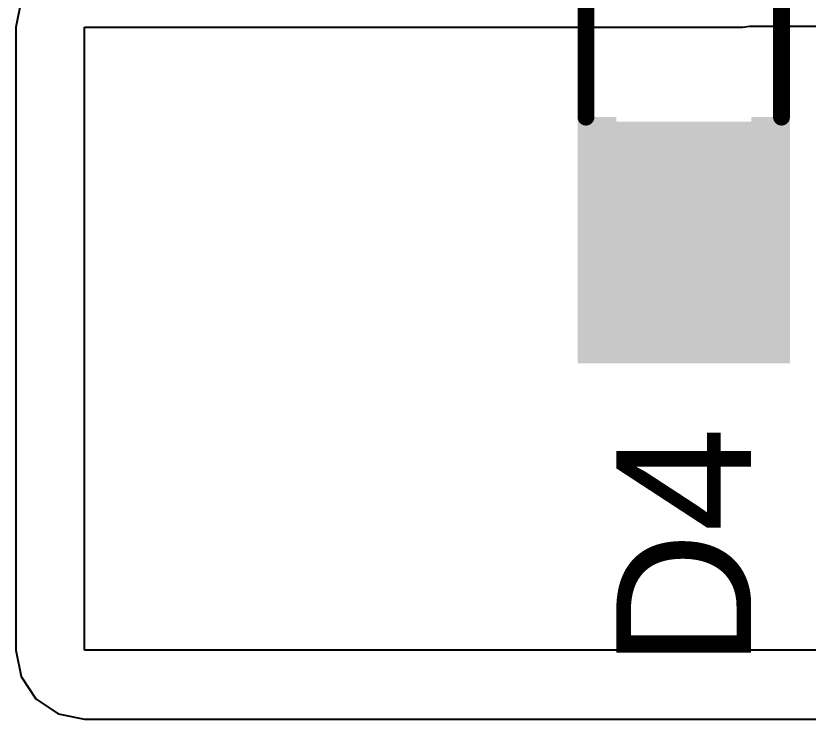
# Model space of a CAD drawing. Header units: inches. Extents: x -5 to 5328, y -4 to 5281.
# Drawn here: x 131.24 to 137.21, y 45.07 to 50.36 of the extents above; entities that cross this region are included whole.
import ezdxf

# ---------------------------------------------------------------- set-up
doc = ezdxf.new("R2010")
doc.units = ezdxf.units.IN
for name, color, linetype in [('Top Layer', 1, 'Continuous'), ('Top Overlay', 2, 'Continuous'), ('Top Paste', 8, 'Continuous'), ('Top Solder', 216, 'Continuous')]:
    doc.layers.add(name, color=color, linetype=linetype)
doc.styles.add('Arial', font='', dxfattribs={"height": 0.2})
doc.styles.get('Arial').set_extended_font_data('Arial')

# ---------------------------------------------------------------- blocks, each defined once
blk = doc.blocks.new('SOD_123_146')
at = {"layer": 'Top Layer'}
for points in [[(-1.1, 0.45), (-1.1, -0.45), (-2.05, -0.45), (-2.05, 0.45)], [(2.05, 0.45), (2.05, -0.45), (1.1, -0.45), (1.1, 0.45)]]:
    blk.add_hatch(color=1, dxfattribs=at).paths.add_polyline_path(points)
at = {"layer": 'Top Overlay'}
for points in [[(0.9652, 0.508), (2.8194, 0.508), (2.8194, 0.8), (0.9652, 0.8)], [(2.1195, -0.7874), (2.8191, -0.7874), (2.8191, 0.7874), (2.1195, 0.7874)], [(0.9652, -0.8), (2.8194, -0.8), (2.8194, -0.508), (0.9652, -0.508)]]:
    blk.add_hatch(color=2, dxfattribs=at).paths.add_polyline_path(points)
at = {"layer": 'Top Paste'}
for points in [[(-1.1, 0.45), (-1.1, -0.45), (-2.05, -0.45), (-2.05, 0.45)], [(2.05, 0.45), (2.05, -0.45), (1.1, -0.45), (1.1, 0.45)]]:
    blk.add_hatch(color=8, dxfattribs=at).paths.add_polyline_path(points)
at = {"layer": 'Top Solder'}
for points in [[(-0.9984, 0.5516), (-0.9984, -0.5516), (-2.1516, -0.5516), (-2.1516, 0.5516)], [(2.1516, 0.5516), (2.1516, -0.5516), (0.9984, -0.5516), (0.9984, 0.5516)]]:
    blk.add_hatch(color=216, dxfattribs=at).paths.add_polyline_path(points)
at = {"layer": 'Top Overlay'}
for points in [[(0.9652, 0.7366, 0.127, 0.127, 0), (-1.3716, 0.7366, 0.127, 0.127, 0)], [(-1.3716, 0.5842, 0.127, 0.127, 0), (-1.3716, 0.7366, 0.127, 0.127, 0)], [(-1.3716, -0.7366, 0.127, 0.127, 0), (-1.3716, -0.5842, 0.127, 0.127, 0)], [(0.9652, -0.7366, 0.127, 0.127, 0), (-1.3716, -0.7366, 0.127, 0.127, 0)]]:
    blk.add_lwpolyline(points, format="xyseb", dxfattribs=at)
for points in [[(-1.4033, 0.7366, 0.0635, 0.0635, 1), (-1.3398, 0.7366, 0.0635, 0.0635, 1)], [(-1.4033, 0.7366, 0.0635, 0.0635, 1), (-1.3398, 0.7366, 0.0635, 0.0635, 1)], [(0.9335, 0.7366, 0.0635, 0.0635, 1), (0.997, 0.7366, 0.0635, 0.0635, 1)], [(-1.4033, 0.5842, 0.0635, 0.0635, 1), (-1.3398, 0.5842, 0.0635, 0.0635, 1)], [(-1.4033, -0.5842, 0.0635, 0.0635, 1), (-1.3398, -0.5842, 0.0635, 0.0635, 1)], [(-1.4033, -0.7366, 0.0635, 0.0635, 1), (-1.3398, -0.7366, 0.0635, 0.0635, 1)], [(-1.4033, -0.7366, 0.0635, 0.0635, 1), (-1.3398, -0.7366, 0.0635, 0.0635, 1)], [(0.9335, -0.7366, 0.0635, 0.0635, 1), (0.997, -0.7366, 0.0635, 0.0635, 1)]]:
    blk.add_lwpolyline(points, format="xyseb", close=True, dxfattribs=at)

msp = doc.modelspace()

# ---------------------------------------------------------------- linework, layer by layer
at = {"layer": 'Top Layer'}
for p, q in [((131.2788, 50.4709), (131.2393, 50.2727)), ((131.2393, 50.2727), (131.2393, 45.5836)), ((131.7573, 45.5836), (131.7573, 50.2727)), ((131.7573, 50.2727), (136.7152, 50.2727)), ((136.7152, 50.2727), (136.7652, 50.2826)), ((136.7652, 50.2826), (137.3453, 50.2826)), ((131.2393, 45.5836), (131.2788, 45.3854)), ((145.0161, 45.5836), (131.7573, 45.5836)), ((131.2788, 45.3854), (131.391, 45.2174)), ((131.391, 45.2174), (131.5591, 45.1051)), ((131.5591, 45.1051), (131.7573, 45.0656)), ((131.7573, 45.0656), (145.0161, 45.0656))]:
    msp.add_line(p, q, dxfattribs=at)

# ---------------------------------------------------------------- block references
at = {"rotation": 270}
msp.add_blockref('SOD_123_146', (136.2709, 50.5621), dxfattribs=at)

# ---------------------------------------------------------------- texts
at = {"layer": 'Top Overlay', "style": 'Arial'}
msp.add_text('D4', height=1.016, rotation=90, dxfattribs=at).set_placement((136.7787, 45.4487))

doc.saveas('drawing.dxf')
